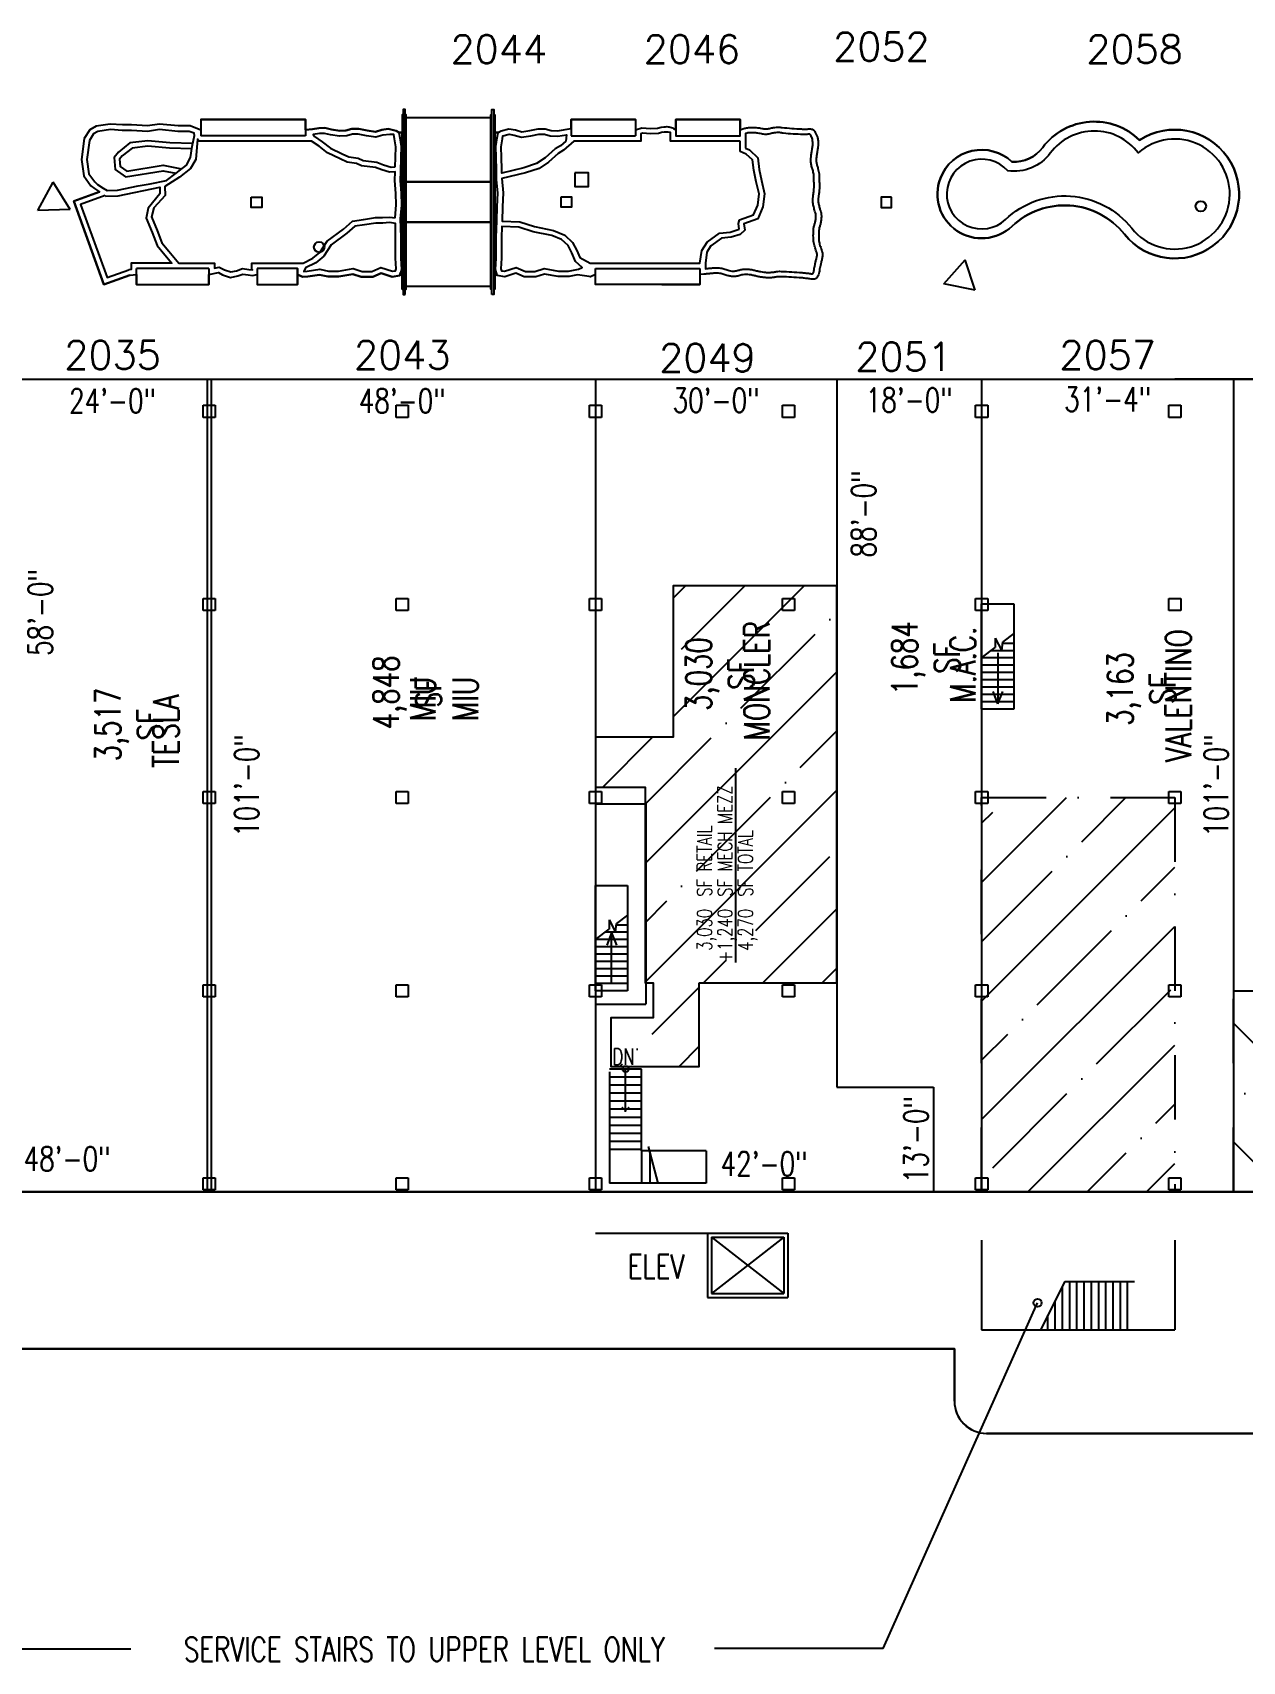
# Model space of a CAD drawing. Extents: x -13345 to 10098, y -1643 to 9113.
# Drawn here: x -3089 to -1285, y -537 to 1892 of the extents above; entities that cross this region are included whole.
import ezdxf
from ezdxf.enums import TextEntityAlignment as Align

# ---------------------------------------------------------------- set-up
doc = ezdxf.new("R2010")
doc.units = 0
doc.header["$LTSCALE"] = 192
doc.header["$MEASUREMENT"] = 0
doc.linetypes.add('DASHDOT', pattern=[1, 0.5, -0.25, 0, -0.25])
doc.layers.get('0').update_dxf_attribs({"linetype": 'CONTINUOUS'})
doc.layers.get('DEFPOINTS').update_dxf_attribs({"linetype": 'CONTINUOUS'})
for name, color, linetype in [('ARCH-FEATURES', 2, 'CONTINUOUS'), ('ARCH-SITE-MISC', 8, 'CONTINUOUS'), ('ARCH-WALLS-EXTERIOR', 5, 'CONTINUOUS'), ('ARCH-WALLS-INTERIOR', 1, 'CONTINUOUS'), ('DIMENSIONS-TENANT', 7, 'CONTINUOUS'), ('FM-SPNO', 3, 'CONTINUOUS'), ('FM-TENANT-SF', 6, 'CONTINUOUS'), ('FM-TEXT-TENANT', 6, 'CONTINUOUS'), ('M-MEZZANINE-BORDER-ZZZ', 254, 'CONTINUOUS'), ('M-MEZZANINE-ZZZ', 254, 'DASHDOT'), ('STRUCTURAL-COLUMNS', 3, 'CONTINUOUS'), ('TENANT-DEMISING', 4, 'CONTINUOUS'), ('TEXT-GENERAL', 2, 'CONTINUOUS')]:
    doc.layers.add(name, color=color, linetype=linetype)
doc.layers.add('COMMON AREA FILL', color=7, linetype='CONTINUOUS', true_color=0xdedede)
doc.styles.add('FMSTXT', font='simplex.shx', dxfattribs={"width": 0.75})
doc.styles.add('SIMPLEX', font='SIMPLEX.shx', dxfattribs={"width": 0.75})
doc.styles.get("Standard").update_dxf_attribs({"font": 'txt.shx', "width": 0.75})
doc.dimstyles.new('LP-SP-MP (without ticks)', dxfattribs={"dimscale": 0, "dimtxt": 36, "dimasz": 12, "dimexe": 8, "dimexo": 8, "dimgap": 8, "dimtad": 1, "dimdec": 0, "dimrnd": 0.0625, "dimzin": 3, "dimdsep": 46, "dimlunit": 4, "dimtxsty": 'Standard', "dimblk1": 'OBLIQUE', "dimblk2": 'OBLIQUE', "dimsah": 1, "dimcen": 0.5, "dimse1": 1, "dimse2": 1, "dimsd1": 1, "dimsd2": 1, "dimclrt": 256, "dimadec": 0, "dimazin": 0, "dimtfac": 6, "dimtdec": 0, "dimtofl": 0, "dimtmove": 0, "dimatfit": 3, "dimldrblk": 'OBLIQUE', "dimfxl": 1, "dimfrac": 2, "dimtolj": 1, "dimtzin": 3, "dimarcsym": 0})

# ---------------------------------------------------------------- blocks, each defined once
blk = doc.blocks.new('UNITSQUARE')
for p, q in [((1, 1), (0, 1)), ((0, 1), (0, 0)), ((0, 0), (1, 0)), ((1, 0), (1, 1))]:
    blk.add_line(p, q)
blk = doc.blocks.new('DIRECT')
for p, q in [((0, 41.6), (-24, 0)), ((0, 41.6), (24, 0)), ((24, 0), (-24, 0))]:
    blk.add_line(p, q)
blk = doc.blocks.new('*D30')
at = {"layer": 'DEFPOINTS', "color": 0, "transparency": 16777216}
for p in [(-1889.9, 1374.8), (-1673.9, 1374.8), (-1673.9, 1317.8)]:
    blk.add_point(p, dxfattribs=at)
at = {"layer": 'DIMENSIONS-TENANT', "transparency": 16777216, "insert": (-1781.9, 1343.8), "char_height": 36, "attachment_point": 5}
blk.add_mtext('\\A1;18\'-0"', dxfattribs=at)
blk = doc.blocks.new('_OBLIQUE')
at = {"color": 0, "linetype": 'ByBlock'}
blk.add_line((-0.5, -0.5), (0.5, 0.5), dxfattribs=at)
blk = doc.blocks.new('fms4rm')
blk.add_attdef('FMS:RMID', text='', height=12).set_placement((0, 0), align=Align.MIDDLE_CENTER)
blk = doc.blocks.new('*D59')
at = {"layer": 'DEFPOINTS', "color": 0, "transparency": 16777216}
for p in [(-1889.9, 1374.8), (-1889.9, 318.8), (-1823.8, 318.8)]:
    blk.add_point(p, dxfattribs=at)
at = {"layer": 'DIMENSIONS-TENANT', "transparency": 16777216, "insert": (-1849.8, 1173.7), "char_height": 36, "attachment_point": 5, "rotation": 90}
blk.add_mtext('\\A1;88\'-0"', dxfattribs=at)
blk = doc.blocks.new('*D145')
at = {"layer": 'DEFPOINTS', "color": 0, "transparency": 16777216}
for p in [(-2249.9, 1374.8), (-1889.9, 1374.8), (-1889.9, 1317.2)]:
    blk.add_point(p, dxfattribs=at)
at = {"layer": 'DIMENSIONS-TENANT', "transparency": 16777216, "insert": (-2069.9, 1343.2), "char_height": 36, "attachment_point": 5}
blk.add_mtext('\\A1;30\'-0"', dxfattribs=at)
blk = doc.blocks.new('*D178')
at = {"layer": 'DEFPOINTS', "color": 0, "transparency": 16777216}
for p in [(-2249.9, 178.8), (-2249.9, 162.8), (-1745.9, 162.8)]:
    blk.add_point(p, dxfattribs=at)
at = {"layer": 'DIMENSIONS-TENANT', "transparency": 16777216, "insert": (-1998.3, 204.8), "char_height": 36, "attachment_point": 5}
blk.add_mtext('\\A1;42\'-0"', dxfattribs=at)
blk = doc.blocks.new('*D179')
at = {"layer": 'DEFPOINTS', "color": 0, "transparency": 16777216}
for p in [(-1745.9, 318.8), (-1745.9, 162.8), (-1745.9, 162.8)]:
    blk.add_point(p, dxfattribs=at)
at = {"layer": 'DIMENSIONS-TENANT', "transparency": 16777216, "insert": (-1771.9, 240.8), "char_height": 36, "attachment_point": 5, "rotation": 90}
blk.add_mtext('\\A1;13\'-0"', dxfattribs=at)
blk = doc.blocks.new('*D249')
at = {"layer": 'DEFPOINTS', "color": 0, "transparency": 16777216}
for p in [(-1673.9, 1374.8), (-1298.1, 1374.8), (-1673.9, 1318.8)]:
    blk.add_point(p, dxfattribs=at)
at = {"layer": 'DIMENSIONS-TENANT', "transparency": 16777216, "insert": (-1486, 1344.8), "char_height": 36, "attachment_point": 5}
blk.add_mtext('\\A1;31\'-4"', dxfattribs=at)
blk = doc.blocks.new('*D250')
at = {"layer": 'DEFPOINTS', "color": 0, "transparency": 16777216}
for p in [(-1298.1, 1374.8), (-809.9, 1374.8), (-809.9, 1310.1)]:
    blk.add_point(p, dxfattribs=at)
at = {"layer": 'DIMENSIONS-TENANT', "transparency": 16777216, "insert": (-985.6, 1336.1), "char_height": 36, "attachment_point": 5}
blk.add_mtext('\\A1;40\'-8"', dxfattribs=at)
blk = doc.blocks.new('*D251')
at = {"layer": 'DEFPOINTS', "color": 0, "transparency": 16777216}
for p in [(-1298.1, 1374.8), (-1298.1, 1374.8), (-1298.1, 162.8)]:
    blk.add_point(p, dxfattribs=at)
at = {"layer": 'DIMENSIONS-TENANT', "transparency": 16777216, "insert": (-1324.1, 768.8), "char_height": 36, "attachment_point": 5, "rotation": 90}
blk.add_mtext('\\A1;101\'-0"', dxfattribs=at)
blk = doc.blocks.new('ARWBLK')
blk.add_line((0, 0), (-1.7, 0))
at = {"const_width": 0.372}
blk.add_lwpolyline([(-1.16, 0.9), (-0.26, 0), (-1.16, -0.9)], dxfattribs=at)
blk = doc.blocks.new('*D569')
at = {"layer": 'DEFPOINTS', "color": 0, "transparency": 16777216}
for p in [(-2825.9, 1374.8), (-2249.9, 1374.8), (-2249.9, 1316.5)]:
    blk.add_point(p, dxfattribs=at)
at = {"layer": 'DIMENSIONS-TENANT', "transparency": 16777216, "insert": (-2537.9, 1342.5), "char_height": 36, "attachment_point": 5}
blk.add_mtext('\\A1;48\'-0"', dxfattribs=at)
blk = doc.blocks.new('*D570')
at = {"layer": 'DEFPOINTS', "color": 0, "transparency": 16777216}
for p in [(-2825.9, 1374.8), (-2743.9, 1374.8), (-2825.9, 162.8)]:
    blk.add_point(p, dxfattribs=at)
at = {"layer": 'DIMENSIONS-TENANT', "transparency": 16777216, "insert": (-2769.9, 768.8), "char_height": 36, "attachment_point": 5, "rotation": 90}
blk.add_mtext('\\A1;101\'-0"', dxfattribs=at)
blk = doc.blocks.new('*D746')
at = {"layer": 'DEFPOINTS', "color": 0, "transparency": 16777216}
for p in [(-3113.9, 1374.8), (-2825.9, 1374.8), (-3113.9, 1316.5)]:
    blk.add_point(p, dxfattribs=at)
at = {"layer": 'DIMENSIONS-TENANT', "transparency": 16777216, "insert": (-2969.9, 1342.5), "char_height": 36, "attachment_point": 5}
blk.add_mtext('\\A1;24\'-0"', dxfattribs=at)
blk = doc.blocks.new('*D754')
at = {"layer": 'DEFPOINTS', "color": 0, "transparency": 16777216}
for p in [(-3401.9, 186.2), (-3401.9, 162.8), (-2825.9, 162.8)]:
    blk.add_point(p, dxfattribs=at)
at = {"layer": 'DIMENSIONS-TENANT', "transparency": 16777216, "insert": (-3037.7, 212.2), "char_height": 36, "attachment_point": 5}
blk.add_mtext('\\A1;48\'-0"', dxfattribs=at)
blk = doc.blocks.new('*D804')
at = {"layer": 'DEFPOINTS', "color": 0, "transparency": 16777216}
for p in [(-3113.9, 1374.8), (-3051.5, 1374.8), (-3113.9, 678.8)]:
    blk.add_point(p, dxfattribs=at)
at = {"layer": 'DIMENSIONS-TENANT', "transparency": 16777216, "insert": (-3077.5, 1026.8), "char_height": 36, "attachment_point": 5, "rotation": 90}
blk.add_mtext('\\A1;58\'-0"', dxfattribs=at)

msp = doc.modelspace()

# ---------------------------------------------------------------- hatches: boundary and pattern name
at = {"layer": 'M-MEZZANINE-ZZZ'}
h = msp.add_hatch(dxfattribs=at)
h.set_pattern_fill('ANSI35', color=256, scale=500, style=0)
h.paths.add_polyline_path([(-2094.9, 474.7), (-1889.9, 474.7), (-1889.9, 1066.7), (-2133.9, 1066.7), (-2133.9, 840.7), (-2249.9, 840.7), (-2249.9, 766.2), (-2175.9, 766.2), (-2175.9, 474.7), (-2163.9, 474.7), (-2163.9, 422.2), (-2226.9, 422.2), (-2226.9, 349.7), (-2094.9, 349.7)])
edge = h.paths.add_edge_path()
edge.add_line((-1970.9, 1335.8), (-1952.9, 1335.8))
edge = h.paths.add_edge_path()
edge.add_line((-1952.9, 1335.8), (-1952.9, 1317.8))
edge = h.paths.add_edge_path()
edge.add_line((-1952.9, 1317.8), (-1970.9, 1317.8))
edge = h.paths.add_edge_path()
edge.add_line((-1970.9, 1317.8), (-1970.9, 1335.8))
h = msp.add_hatch(dxfattribs=at)
h.set_pattern_fill('ANSI35', color=256, scale=500, style=0)
h.paths.add_polyline_path([(-1673.9, 162.8), (-1673.9, 750.8), (-1385.9, 750.8), (-1385.9, 162.8)])
h = msp.add_hatch(dxfattribs=at)
h.set_pattern_fill('ANSI35', color=256, scale=500, angle=90, style=0)
h.paths.add_polyline_path([(-1298.1, 462.8), (-1298.1, 162.8), (-1097.9, 162.8), (-1097.9, 462.8)])

# ---------------------------------------------------------------- linework, layer by layer
at = {"layer": 'ARCH-FEATURES'}
for p, q in [((-1673.9, 1039.7), (-1626, 1039.7)), ((-1673.9, 882.8), (-1673.9, 1039.7)), ((-1626, 1039.7), (-1626, 882.8)), ((-1673.9, 959.1), (-1653.5, 974.5)), ((-1653.5, 988.5), (-1643.8, 969.9)), ((-1653.5, 988.5), (-1653.5, 974.5)), ((-1643.8, 969.9), (-1642.5, 982.9)), ((-1626, 980.8), (-1642.7, 980.8)), ((-1626, 995.4), (-1642.5, 982.9)), ((-1626, 959.1), (-1673.9, 959.1)), ((-1626, 948.2), (-1673.9, 948.2)), ((-1626, 969.9), (-1659.6, 969.9)), ((-1650, 966.8), (-1650, 890.6)), ((-1626, 937.3), (-1673.9, 937.3)), ((-1626, 926.4), (-1673.9, 926.4)), ((-1626, 915.5), (-1673.9, 915.5)), ((-1626, 904.6), (-1673.9, 904.6)), ((-1650, 890.6), (-1656.9, 909.1)), ((-1650, 890.6), (-1642.5, 909.1)), ((-1626, 893.7), (-1673.9, 893.7)), ((-1626, 882.8), (-1673.9, 882.8)), ((-1626, 882.8), (-1673.9, 882.8)), ((-2249.9, 462.8), (-2249.9, 619.7)), ((-2249.9, 619.7), (-2202, 619.7)), ((-2202, 619.7), (-2202, 462.8)), ((-2229.5, 568.5), (-2219.8, 549.9)), ((-2229.5, 568.5), (-2229.5, 554.5)), ((-2219.8, 549.9), (-2218.5, 562.9)), ((-2202, 560.8), (-2218.7, 560.8)), ((-2202, 575.4), (-2218.5, 562.9)), ((-2249.9, 539.1), (-2229.5, 554.5)), ((-2202, 539.1), (-2249.9, 539.1)), ((-2202, 549.9), (-2235.6, 549.9)), ((-2226, 549.1), (-2232.9, 530.6)), ((-2226, 549.1), (-2218.5, 530.6)), ((-2226, 473), (-2226, 549.1)), ((-2202, 528.2), (-2249.9, 528.2)), ((-2202, 517.3), (-2249.9, 517.3)), ((-2202, 506.4), (-2249.9, 506.4)), ((-2202, 495.5), (-2249.9, 495.5)), ((-2202, 484.6), (-2249.9, 484.6)), ((-2202, 473.7), (-2249.9, 473.7)), ((-2202, 462.8), (-2249.9, 462.8)), ((-2202, 462.8), (-2249.9, 462.8)), ((-2180.9, 346), (-2228.9, 346)), ((-2228.9, 342), (-2228.9, 176)), ((-2204.9, 288.4), (-2204.9, 346)), ((-2180.9, 224), (-2180.9, 346)), ((-2180.9, 334), (-2228.9, 334)), ((-2180.9, 322), (-2228.9, 322)), ((-2180.9, 310), (-2228.9, 310)), ((-2180.9, 298), (-2228.9, 298)), ((-2180.9, 286), (-2228.9, 286)), ((-2180.9, 274), (-2228.9, 274)), ((-2180.9, 262), (-2228.9, 262)), ((-2180.9, 250), (-2228.9, 250)), ((-2180.9, 238), (-2228.9, 238)), ((-2180.9, 226), (-2228.9, 226)), ((-2084.9, 224), (-2180.9, 224)), ((-2180.9, 224), (-2180.9, 176)), ((-2171.4, 230.6), (-2156.9, 176)), ((-2168.9, 224), (-2168.9, 176)), ((-2084.9, 224), (-2084.9, 176)), ((-2084.9, 176), (-2228.9, 176)), ((-2076.9, 95.4), (-1968.9, 11.4)), ((-1968.9, 95.4), (-2076.9, 11.4)), ((-2076.9, 95.4), (-1968.9, 95.4)), ((-2076.9, 95.4), (-2076.9, 11.4)), ((-1968.9, 95.4), (-1968.9, 11.4)), ((-1550, 29.4), (-1586.3, -42.6)), ((-1550, 29.4), (-1445.9, 29.4)), ((-1543.1, 29.4), (-1543.1, -42.6)), ((-1532.3, 29.4), (-1532.3, -42.6)), ((-1521.5, 29.4), (-1521.5, -42.6)), ((-1510.7, 29.4), (-1510.7, -42.6)), ((-1499.9, 29.4), (-1499.9, -42.6)), ((-1489.1, 29.4), (-1489.1, -42.6)), ((-1478.3, 29.4), (-1478.3, -42.6)), ((-1467.5, 29.4), (-1467.5, -42.6)), ((-1456.7, 29.4), (-1456.7, -42.6)), ((-2076.9, 11.4), (-1968.9, 11.4)), ((-1564.7, 0.2), (-1564.7, -42.6)), ((-1553.9, 21.7), (-1553.9, -42.6)), ((-1575.5, -21.2), (-1575.5, -42.6))]:
    msp.add_line(p, q, dxfattribs=at)
at = {"layer": 'ARCH-FEATURES', "linetype": 'Continuous'}
for points in [[(-2533.4, 1500.8), (-2533.4, 1776.8), (-2536.4, 1776.8), (-2536.4, 1500.8), (-2533.4, 1500.8)], [(-2404.4, 1500.8), (-2404.4, 1776.8), (-2401.4, 1776.8), (-2401.4, 1500.8), (-2404.4, 1500.8)], [(-2838.1, 1746), (-2854.2, 1752.3), (-2872.2, 1752.3), (-2899.9, 1755.2), (-2918, 1752.3), (-2941.6, 1753.8), (-2955.3, 1753.8), (-2973.4, 1755.2), (-2994.3, 1751.8), (-3003.7, 1746.5), (-3012.2, 1733.7), (-3016.4, 1702.4), (-3012.7, 1678), (-3002.2, 1663.2), (-2996.8, 1658.9), (-2989.6, 1653.9)], [(-2838.1, 1761.8), (-2682.1, 1761.8)], [(-2838.1, 1761.8), (-2838.1, 1737.8)], [(-2682.1, 1761.8), (-2682.1, 1737.8)], [(-2682.1, 1746.8), (-2671.6, 1747.5), (-2662.2, 1748.9), (-2653.2, 1749.4), (-2643.2, 1747.1), (-2631.2, 1745), (-2621.8, 1745.6), (-2613.1, 1748), (-2602.8, 1748), (-2590, 1745.6), (-2578, 1743.7), (-2568.5, 1746.5), (-2559, 1748), (-2547.1, 1745), (-2542.8, 1742.7), (-2541.4, 1734.7), (-2539.5, 1721.9), (-2540, 1705.1), (-2540.6, 1684.3), (-2540.8, 1671), (-2539.6, 1652.3), (-2538.8, 1634.4), (-2540.8, 1613.8), (-2540, 1585.9), (-2540, 1571)], [(-2536.4, 1768.8), (-2537.9, 1768.8), (-2537.9, 1742.5), (-2542.7, 1742.5), (-2537.9, 1742.5)], [(-2536.4, 1768.8), (-2537.9, 1768.8), (-2537.9, 1742.5), (-2542.7, 1742.5), (-2537.9, 1742.5)], [(-2536.4, 1768.8), (-2537.9, 1768.8), (-2537.9, 1508.8), (-2536.4, 1508.8)], [(-2533.4, 1508.8), (-2531.9, 1508.8), (-2531.9, 1768.8), (-2533.4, 1768.8)], [(-2533.4, 1508.8), (-2531.9, 1508.8), (-2531.9, 1768.8), (-2533.4, 1768.8)], [(-2405.9, 1764.8), (-2405.9, 1668.8), (-2531.9, 1668.8), (-2531.9, 1764.8), (-2405.9, 1764.8)], [(-2404.4, 1508.8), (-2405.9, 1508.8), (-2405.9, 1768.8), (-2404.4, 1768.8)], [(-2404.4, 1508.8), (-2405.9, 1508.8), (-2405.9, 1768.8), (-2404.4, 1768.8)], [(-2401.4, 1768.8), (-2399.9, 1768.8), (-2399.9, 1742.5), (-2395, 1742.5), (-2399.9, 1742.5)], [(-2401.4, 1768.8), (-2399.9, 1768.8), (-2399.9, 1742.5), (-2395, 1742.5), (-2399.9, 1742.5)], [(-2401.4, 1768.8), (-2399.9, 1768.8), (-2399.9, 1508.8), (-2401.4, 1508.8)], [(-2189.9, 1761.8), (-2285.9, 1761.8)], [(-2285.9, 1761.8), (-2285.9, 1737.8)], [(-2189.9, 1761.8), (-2189.9, 1737.8)], [(-2189.9, 1746.8), (-2180.5, 1749.5), (-2167.7, 1748.5), (-2157.3, 1749.2), (-2151.9, 1750.7)], [(-2129.9, 1761.8), (-2129.9, 1737.8), (-2033.9, 1737.8), (-2033.9, 1761.8)], [(-2033.9, 1761.8), (-2129.9, 1761.8)], [(-2998.1, 1740.5), (-3004.5, 1730.8), (-3008.3, 1702.5), (-3005.1, 1681.1), (-2996.4, 1668.8), (-2992.1, 1665.3), (-2984, 1659.8), (-2977.7, 1655.9), (-2962.4, 1656.4), (-2931.9, 1663.3), (-2913.9, 1666), (-2889.5, 1671.1), (-2874.9, 1682.2), (-2859.8, 1694), (-2853.6, 1705.1), (-2851.1, 1721.9), (-2847.9, 1738.3), (-2848.3, 1741.4), (-2855.8, 1744.3), (-2872.6, 1744.3), (-2899.7, 1747.1), (-2917.6, 1744.3), (-2941.8, 1745.8), (-2955.6, 1745.8), (-2973, 1747.1), (-2991.6, 1744.1), (-2998.1, 1740.5)], [(-2850.2, 1726.3), (-2884.7, 1727.1), (-2917.2, 1730.3), (-2944.1, 1727.1), (-2961.1, 1713.2), (-2967.6, 1705.1), (-2966, 1687.2), (-2950.6, 1676.7), (-2894.5, 1685.6), (-2875.4, 1681.8)], [(-2548.7, 1615.2), (-2546.9, 1634.5), (-2547.6, 1651.6), (-2548.8, 1670.8), (-2548.6, 1683.8), (-2557, 1683.3), (-2568.3, 1686.9), (-2577.6, 1690.4), (-2598.7, 1693), (-2606, 1696.6), (-2619.9, 1698.3), (-2630.7, 1703.4), (-2649.3, 1712.2), (-2661.8, 1722.4), (-2673.3, 1729.8), (-2841.4, 1729.8), (-2843.2, 1732.5), (-2845.9, 1702.4), (-2853.6, 1688.7), (-2870, 1675.9), (-2891.9, 1661.9), (-2891.5, 1648.9), (-2908.2, 1630.4), (-2912, 1617), (-2903.5, 1596.6), (-2896.6, 1578), (-2886, 1565.5), (-2871.3, 1547.8), (-2818.1, 1547.8), (-2818.1, 1540.5), (-2810.8, 1541.9), (-2802.8, 1538), (-2793.3, 1534.7), (-2785.2, 1536.4), (-2776.1, 1539.8), (-2766.7, 1538.1), (-2761.4, 1537.7), (-2762.1, 1537.6), (-2762.1, 1547.8), (-2685.9, 1547.8), (-2671.1, 1555.1), (-2660.7, 1563.5), (-2649.9, 1580.5), (-2625.6, 1598.6), (-2612.2, 1610.5), (-2595.6, 1613), (-2577.6, 1615.6), (-2567.2, 1615.6), (-2556.4, 1616.5), (-2548.7, 1615.2)], [(-2682.1, 1737.8), (-2838.1, 1737.8)], [(-2548.4, 1691.5), (-2547.9, 1705.4), (-2547.6, 1721.4), (-2549.3, 1733.4), (-2550.4, 1739.8), (-2556.3, 1739.8), (-2566.8, 1738.7), (-2577.4, 1735.5), (-2591.3, 1737.7), (-2603.5, 1740), (-2612, 1740), (-2620.4, 1737.6), (-2631.7, 1737), (-2644.8, 1739.2), (-2653.9, 1741.3), (-2661.4, 1741), (-2670.7, 1739.5), (-2669, 1736.5), (-2657.1, 1728.9), (-2645, 1719), (-2627.3, 1710.6), (-2617.6, 1706.1), (-2603.7, 1704.4), (-2596.3, 1700.7), (-2575.7, 1698.2), (-2565.7, 1694.5), (-2554.3, 1690.8), (-2548.4, 1691.5)], [(-2249.9, 1530.8), (-2257.3, 1527.4), (-2259, 1527.8), (-2276.5, 1530.6), (-2288.9, 1527.8), (-2305.5, 1527.8), (-2325.9, 1531.5), (-2338.8, 1527.4), (-2355.9, 1527.4), (-2368.3, 1532.6), (-2385, 1527.4), (-2396.3, 1529.2), (-2398.7, 1538.3), (-2397.8, 1555.4), (-2397.8, 1571), (-2397.8, 1585.9), (-2397.1, 1610.7), (-2396.5, 1631.9), (-2395.3, 1652.7), (-2397.3, 1671.9), (-2397.3, 1687.6), (-2397.8, 1705.1), (-2398.2, 1721.9), (-2396.3, 1734.7), (-2395, 1742.7), (-2390.6, 1745), (-2378.8, 1748), (-2369.2, 1746.5), (-2359.8, 1743.7), (-2347.8, 1745.6), (-2335, 1748), (-2324.6, 1748), (-2316, 1745.6), (-2306.5, 1745), (-2286.2, 1748.5)], [(-2293.9, 1729.8), (-2302, 1722.6), (-2310, 1718), (-2324.8, 1704.9), (-2337.5, 1696.3), (-2356.5, 1690), (-2389.3, 1682.1), (-2389.3, 1687.7), (-2389.8, 1705.4), (-2390.2, 1721.4), (-2388.4, 1733.4), (-2387.7, 1737.5), (-2378.4, 1739.9), (-2371, 1738.7), (-2360.3, 1735.5), (-2346.4, 1737.7), (-2334.2, 1740), (-2325.7, 1740), (-2317.3, 1737.6), (-2306.1, 1737), (-2292.8, 1739.2), (-2293.9, 1729.8)], [(-2149.8, 1743), (-2155.9, 1741.3), (-2167.7, 1740.5), (-2179.6, 1741.4), (-2181.9, 1740.8), (-2181.9, 1729.8), (-2281.8, 1729.8), (-2297.3, 1716.1), (-2305.3, 1711.5), (-2319.9, 1698.5), (-2333.9, 1689), (-2354.3, 1682.3), (-2389.4, 1673.8), (-2387.3, 1652.8), (-2388.5, 1631.6), (-2389.1, 1610.3), (-2362.7, 1609.2), (-2340.9, 1602.2), (-2312.2, 1596.6), (-2295.7, 1589.6), (-2284.2, 1578.8), (-2277.8, 1566.8), (-2273.2, 1556), (-2257.9, 1547.8)], [(-2285.9, 1737.8), (-2189.9, 1737.8)], [(-2033.9, 1714.2), (-2033.9, 1729.8)], [(-2851.6, 1718.4), (-2885.2, 1719.1), (-2917.2, 1722.3), (-2940.8, 1719.4), (-2955.4, 1707.6), (-2959.4, 1702.6), (-2958.4, 1691.7), (-2948.7, 1685.1), (-2894.3, 1693.7), (-2867, 1688.3)], [(-2034.9, 1612.4), (-2013.9, 1619.9), (-2007.9, 1634), (-2005.6, 1650.9), (-2009.9, 1669.2), (-2013.6, 1686.2), (-2015.5, 1701.7), (-2025.3, 1710.2), (-2033.9, 1714.2)], [(-2025.9, 1719.3), (-2020.1, 1716.6)], [(-2280.3, 1682.3), (-2280.3, 1662), (-2260.3, 1662), (-2260.3, 1682.3), (-2280.3, 1682.3)], [(-2944, 1530), (-2982.7, 1516), (-3027.8, 1640), (-2989.3, 1654)], [(-2981, 1648.5), (-2979.9, 1647.9), (-2961.4, 1648.4), (-2899.6, 1661.1), (-2899.6, 1650.9), (-2917, 1630), (-2919.7, 1614.7), (-2910.9, 1593.6), (-2903.6, 1573.9), (-2892.1, 1560.4), (-2881.7, 1547.8), (-2942.1, 1547.8), (-2942.1, 1538.2), (-2945.7, 1537.9)], [(-2405.9, 1668.8), (-2405.9, 1608.8), (-2531.9, 1608.8), (-2531.9, 1668.8), (-2405.9, 1668.8)], [(-2981, 1648.5), (-3017.6, 1635.2), (-2977.9, 1526.2), (-2945.7, 1537.9)], [(-2548, 1585.7), (-2548.2, 1606.9), (-2556.7, 1608.5), (-2566.9, 1607.6), (-2577.1, 1607.6), (-2594.4, 1605.1), (-2608.7, 1602.9), (-2620.5, 1592.4), (-2643.9, 1574.9), (-2654.6, 1558.1), (-2666.8, 1548.3), (-2682.3, 1540.6), (-2684.9, 1535.4), (-2679.6, 1535.7), (-2661, 1538.7), (-2648, 1535.8), (-2633, 1535.8), (-2611.2, 1539.8), (-2597.7, 1535.4), (-2583.5, 1535.4), (-2569.9, 1541.1), (-2552.2, 1535.6), (-2547.8, 1536.3), (-2547.1, 1539.1), (-2548, 1555.2), (-2548, 1585.7)], [(-2405.9, 1512.8), (-2531.9, 1512.8), (-2531.9, 1608.8), (-2405.9, 1608.8), (-2405.9, 1512.8)], [(-2036.5, 1606.8), (-2034.9, 1612.4)], [(-2035.3, 1598.6), (-2036.5, 1606.8)], [(-2289.8, 1535.8), (-2274.9, 1539), (-2269.8, 1541.5), (-2279.5, 1550.2), (-2285.1, 1563.3), (-2290.7, 1573.9), (-2300.2, 1582.8), (-2314.6, 1588.9), (-2342.9, 1594.5), (-2364.1, 1601.2), (-2389.3, 1602.3), (-2389.8, 1585.7), (-2389.8, 1555.2), (-2390.7, 1539.1), (-2389.9, 1536.3), (-2385.6, 1535.6), (-2367.9, 1541.1), (-2354.2, 1535.4), (-2340, 1535.4), (-2326.5, 1539.8), (-2304.7, 1535.8), (-2289.8, 1535.8)], [(-2257.9, 1547.8), (-2094, 1547.8), (-2091.4, 1566.8), (-2083.4, 1579.3), (-2064.7, 1592.6), (-2049.1, 1594.2), (-2035.3, 1598.6)], [(-2540, 1571), (-2540, 1555.4), (-2539, 1538.3), (-2541.4, 1529.2), (-2552.8, 1527.4), (-2569.5, 1532.6), (-2581.9, 1527.4), (-2599, 1527.4), (-2611.8, 1531.5), (-2632.3, 1527.8), (-2648.9, 1527.8), (-2661.3, 1530.6), (-2678.8, 1527.8), (-2686.5, 1527.4), (-2693.9, 1530.8), (-2693.9, 1539.8), (-2693.9, 1515.8)], [(-2944, 1530), (-2934.1, 1530.8)], [(-2826.1, 1539.8), (-2934.1, 1539.8)], [(-2934.1, 1515.8), (-2934.1, 1539.8)], [(-2826.1, 1539.8), (-2826.1, 1515.8)], [(-2826.1, 1530.8), (-2811.9, 1533.6), (-2805.8, 1530.6), (-2793.8, 1526.4), (-2782.9, 1528.7), (-2775.4, 1531.5), (-2767.7, 1530.2), (-2761.1, 1529.6), (-2754.1, 1530.8)], [(-2754.1, 1539.8), (-2754.1, 1515.8)], [(-2693.9, 1539.8), (-2754.1, 1539.8)], [(-2536.4, 1508.8), (-2537.9, 1508.8), (-2537.9, 1533.6), (-2540.3, 1533.6)], [(-2401.4, 1508.8), (-2399.9, 1508.8), (-2399.9, 1533.6), (-2397.5, 1533.6)], [(-2249.9, 1515.8), (-2249.9, 1539.8)], [(-2249.9, 1539.8), (-2151.9, 1539.8)], [(-2151.9, 1539.8), (-2093.9, 1539.8)], [(-2093.9, 1539.8), (-2093.9, 1515.8)], [(-2934.1, 1515.8), (-2826.1, 1515.8)], [(-2754.1, 1515.8), (-2693.9, 1515.8)], [(-2150.9, 1515.8), (-2249.9, 1515.8)], [(-2150.9, 1515.8), (-2093.9, 1515.8)]]:
    msp.add_lwpolyline(points, dxfattribs=at)
for points in [[(-2151.9, 1750.7), (-2147.6, 1751.1, -0.029955), (-2143.3, 1751.3, -0.037964), (-2139.9, 1750.9, -0.04041), (-2136.6, 1750, -0.036834), (-2133.2, 1748.5), (-2129.9, 1746.8)], [(-2033.9, 1746.8), (-2028.6, 1748.5, -0.04467), (-2023.2, 1749.7, -0.032521), (-2015.7, 1750.2, -0.026864), (-2008.1, 1749.8, -0.032456), (-2001.9, 1748.7, 0.059372), (-1995.8, 1748, 0.064866), (-1990.2, 1748.7, -0.024007), (-1984.6, 1749.9, -0.02746), (-1979.6, 1750.4, -0.027895), (-1974.5, 1750.4, -0.0454), (-1971.5, 1750, 0.015238), (-1942.4, 1747.9, 0.018481), (-1939.8, 1747.6, 0.037724), (-1937.3, 1747.5, 0.028981), (-1934, 1747.8, -0.040481), (-1930.7, 1748.1, -0.04709), (-1927.8, 1747.8, -0.09845), (-1925.3, 1746.8, -0.104309), (-1923.5, 1745, -0.017256), (-1922.1, 1742.7, -0.010411), (-1920, 1738.7, -0.060259), (-1918.5, 1734.5, -0.044651), (-1917.7, 1728.6, -0.03134), (-1917.9, 1722.5, -0.029131), (-1918.8, 1716.1, 0.012268), (-1919.9, 1709.7, 0.014989), (-1920.5, 1704.4, 0.046401), (-1920.5, 1699.1, 0.047093), (-1919.5, 1694, -0.00301), (-1918, 1688.9, -0.003991), (-1917, 1685.1, -0.040426), (-1916.3, 1681.2, -0.034963), (-1916.2, 1676.7, 0.018015), (-1916.2, 1672.1, 0.016276), (-1915.9, 1667, -0.028922), (-1915.7, 1662, -0.021211), (-1916.2, 1655.1, -0.002331), (-1917, 1648.2, -0.00395), (-1917.5, 1644.2, 0.052379), (-1917.6, 1640.1, 0.037083), (-1916.7, 1634.5, 0.013316), (-1915.3, 1629, 0.016677), (-1913.9, 1624.6, -0.069412), (-1913, 1620.2, -0.047445), (-1913.2, 1613.7, -0.021261), (-1914.2, 1607.2, -0.031066), (-1915.4, 1602.8, 0.056363), (-1916.4, 1598.4, 0.026477), (-1916.9, 1588.8, 0.038103), (-1916.2, 1579.3, 0.052214), (-1914.4, 1572.6, -0.015987), (-1912.2, 1565.9, -0.03382), (-1911.4, 1562.7, -0.06197), (-1911.3, 1559.4, -0.037592), (-1912.1, 1554.1, 0.000649), (-1913.4, 1548.7, 0.000802), (-1914.4, 1544.4, 0.013215), (-1915.3, 1540.1, 0.020606), (-1915.7, 1537.3, -0.031718), (-1916.2, 1534.5, -0.021227), (-1917.3, 1530.4, -0.063336), (-1919, 1526.7, -0.100948), (-1920.8, 1524.8, -0.109435), (-1923.1, 1523.8, -0.080798), (-1926.6, 1523.8, 0.004657), (-1930.1, 1524.3, 0.002723), (-1936.3, 1525.1, 0.005955), (-1942.4, 1525.8, 0.008514), (-1972.7, 1527.5, 0.035362), (-1977, 1527.5, 0.029614), (-1982.1, 1526.7, -0.033112), (-1987.2, 1526.1, -0.026888), (-1993.5, 1526, -0.017195), (-1999.8, 1526.5, -0.020893), (-2005, 1527.3, -0.006652), (-2010.1, 1528.4, -0.006661), (-2015.1, 1529.6, 0.030539), (-2020.2, 1530.5, 0.031509), (-2025.3, 1530.9, 0.041311), (-2030.2, 1530.4, 0.033956), (-2036.2, 1529, -0.052195), (-2042.1, 1527.9, -0.062829), (-2047.1, 1528, -0.022293), (-2052.1, 1529.1, -0.017662), (-2058.3, 1530.9, 0.029292), (-2064.5, 1532.5, 0.050372), (-2068.2, 1532.9, 0.014799), (-2072, 1532.8, 0.010433), (-2077.3, 1532.3, -0.001544), (-2082.6, 1531.8, -0.001458), (-2088.2, 1531.3), (-2093.9, 1530.8)], [(-1735.4, 1674.7, -0.531872), (-1628.7, 1698.9, 0.249688), (-1582.7, 1720.4, -0.454421), (-1438.5, 1731.1, -2.264235), (-1461, 1591, 0.439436), (-1628.6, 1602.8, -0.799916), (-1735.4, 1674.7)], [(-2033.9, 1729.8), (-2137.9, 1729.8), (-2137.9, 1742.4), (-2141.2, 1743, 0.041314), (-2143.6, 1743.2, 0.026609), (-2147.4, 1743.1), (-2151.1, 1742.7)], [(-2020.1, 1716.6), (-2007.8, 1704.7), (-2005.7, 1687.5), (-2002.1, 1671), (-1997.5, 1651.3), (-2000.1, 1631.9), (-2007.8, 1614), (-2028.3, 1606.3), (-2027, 1597.1), (-2034.2, 1590.5), (-2047.5, 1586.3), (-2061.8, 1584.9), (-2077.5, 1573.7), (-2083.7, 1564), (-2085.9, 1547.8), (-2085.9, 1539.5), (-2084, 1539.7, 0.002685), (-2083.4, 1539.8, 0.000317), (-2077.9, 1540.3, -0.011482), (-2072.4, 1540.8, -0.01375), (-2067.7, 1540.9, -0.047452), (-2063.2, 1540.4, -0.032207), (-2056.7, 1538.8, 0.014491), (-2050.2, 1536.8, 0.025465), (-2046.4, 1536, 0.06932), (-2042.7, 1535.9, 0.045717), (-2037.1, 1537.1, -0.038742), (-2031.5, 1538.4, -0.036524), (-2025.4, 1538.9, -0.029557), (-2019.2, 1538.5, -0.032491), (-2013.8, 1537.5, 0.006147), (-2008.3, 1536.2, 0.007166), (-2003.6, 1535.2, 0.020415), (-1998.9, 1534.4, 0.017673), (-1993.3, 1534, 0.028994), (-1987.8, 1534.1, 0.031005), (-1982.7, 1534.8, -0.031731), (-1977.6, 1535.5, -0.033245), (-1972.7, 1535.5, -0.008125), (-1941.7, 1533.7, -0.006344), (-1935.4, 1533, -0.006763), (-1929.1, 1532.2, -0.022545), (-1927.2, 1531.8, 0.220348), (-1925.8, 1532.1, 0.159867), (-1924.6, 1533.7, 0.027673), (-1924, 1536.1, 0.02527), (-1923.6, 1538.7, -0.021521), (-1923.2, 1541.4, -0.0123), (-1922.3, 1546, -0.000723), (-1921.2, 1550.6, -0.000725), (-1920.1, 1555.1, 0.030948), (-1919.3, 1559.7, 0.068631), (-1919.4, 1561.8, 0.038661), (-1919.9, 1563.9, 0.01115), (-1922.3, 1570.8, -0.054201), (-1924.1, 1577.9, -0.036119), (-1924.9, 1588.8, -0.025002), (-1924.4, 1599.7, -0.057842), (-1923.4, 1604.4, 0.027396), (-1922.1, 1609, 0.02493), (-1921.2, 1614.2, 0.049243), (-1921, 1619.3, 0.067611), (-1921.8, 1623, -0.019014), (-1923, 1626.7, -0.01098), (-1924.6, 1633.2, -0.037028), (-1925.6, 1639.8, -0.052434), (-1925.5, 1644.5, 0.003619), (-1924.9, 1649.2, 0.002662), (-1924.2, 1655.6, 0.021732), (-1923.8, 1662, 0.028402), (-1923.9, 1666.9, -0.01585), (-1924.3, 1671.9, -0.018442), (-1924.2, 1676.1, 0.032942), (-1924.3, 1680.3, 0.042449), (-1924.9, 1683.6, 0.004504), (-1925.7, 1686.8, 0.002497), (-1927.4, 1692.5, -0.048103), (-1928.5, 1698.3, -0.045391), (-1928.5, 1704.5, -0.013566), (-1927.8, 1710.8, -0.013691), (-1926.7, 1717, 0.026015), (-1925.8, 1723.1, 0.034458), (-1925.7, 1727.8, 0.044077), (-1926.3, 1732.5, 0.060834), (-1927.5, 1735.6, 0.005188), (-1929, 1738.7, 0.022478), (-1929.4, 1739.4, 0.072992), (-1929.9, 1740, 0.129928), (-1930.3, 1740.2, 0.076666), (-1930.8, 1740.2, 0.011001), (-1933.9, 1739.7, -0.034409), (-1937.1, 1739.4, -0.032294), (-1940.4, 1739.6, -0.015276), (-1969.8, 1741.4, -0.018444), (-1972.5, 1742, 0.043411), (-1975.3, 1742.4, 0.029882), (-1979.3, 1742.4, 0.031493), (-1983.3, 1742, 0.019975), (-1989.5, 1740.6, -0.064325), (-1995.7, 1739.8, -0.059913), (-2002.4, 1740.6, 0.028924), (-2009.1, 1741.8, 0.030395), (-2015.5, 1742.2, 0.014945), (-2022, 1742, 0.062287), (-2023.6, 1741.7), (-2025.9, 1740.9), (-2025.9, 1719.3)], [(-1638.2, 1613, -0.439436), (-1450.1, 1599.7, 2.510062), (-1440.4, 1712.1, 0.499552), (-1571.5, 1712, -0.27221), (-1635.1, 1685.4, 2.464401), (-1638.2, 1613)]]:
    msp.add_lwpolyline(points, format="xyb", dxfattribs=at)
msp.add_circle((-2661.8, 1571.7), 7.8, dxfattribs=at)
at = {"layer": 'ARCH-FEATURES'}
msp.add_circle((-2204.9, 346), 4.56, dxfattribs=at)
at = {"layer": 'ARCH-SITE-MISC'}
for p, q in [((-1714.5, -71.2), (-3358, -71.2)), ((-1714.5, -149.2), (-1714.5, -71.2)), ((-1097.9, -197.2), (-1666.5, -197.2))]:
    msp.add_line(p, q, dxfattribs=at)
msp.add_arc((-1666.5, -149.2), 48, 180, 270, dxfattribs=at)
at = {"layer": 'ARCH-WALLS-EXTERIOR'}
for p, q in [((-3113.9, 1374.8), (-2429.9, 1374.8)), ((-2429.9, 1374.8), (-2249.9, 1374.8)), ((-2249.9, 1374.8), (-1889.9, 1374.8)), ((-1889.9, 1374.8), (-1673.9, 1374.8)), ((-1673.9, 1374.8), (-1385.9, 1374.8)), ((-1097.9, 1374.8), (-1385.9, 1374.8)), ((-3401.9, 162.8), (54.1, 162.8)), ((-2249.9, 101.4), (-2082.9, 101.4)), ((-2082.9, 101.4), (-1962.9, 101.4)), ((-2082.9, 101.4), (-2082.9, 5.4)), ((-1962.9, 101.4), (-1962.9, 5.4)), ((-1673.9, 90.8), (-1673.9, -42.6)), ((-1385.9, 90.8), (-1385.9, -42.6)), ((-2082.9, 5.4), (-1962.9, 5.4)), ((-1673.9, -42.6), (-1385.9, -42.6))]:
    msp.add_line(p, q, dxfattribs=at)
at = {"layer": 'ARCH-WALLS-INTERIOR'}
for p, q in [((-2249.9, 741.3), (-2174.7, 741.3)), ((-2174.7, 741.3), (-2174.7, 442.8)), ((-2249.9, 442.8), (-2174.7, 442.8))]:
    msp.add_line(p, q, dxfattribs=at)
at = {"layer": 'COMMON AREA FILL'}
msp.add_lwpolyline([(-2537.9, 1742.5), (-2542.3, 1742.5), (-2547.1, 1745), (-2559, 1748), (-2568.5, 1746.5), (-2578, 1743.7), (-2590, 1745.6), (-2602.8, 1748), (-2613.1, 1748), (-2621.8, 1745.6), (-2631.2, 1745), (-2643.2, 1747.1), (-2653.2, 1749.4), (-2662.2, 1748.9), (-2671.6, 1747.5), (-2682.1, 1746.8), (-2682.1, 1761.8), (-2838.1, 1761.8), (-2838.1, 1746), (-2854.2, 1752.3), (-2872.2, 1752.3), (-2899.9, 1755.2), (-2918, 1752.3), (-2941.6, 1753.8), (-2955.3, 1753.8), (-2973.4, 1755.2), (-2994.3, 1751.8), (-3003.7, 1746.5), (-3012.2, 1733.7), (-3016.4, 1702.4), (-3012.7, 1678), (-3002.2, 1663.2), (-2996.8, 1658.9), (-2989.6, 1653.9), (-3027.8, 1640), (-2982.7, 1516), (-2944, 1530), (-2934.1, 1530.8), (-2934.1, 1515.8), (-2826.1, 1515.8), (-2826.1, 1530.8), (-2811.9, 1533.6), (-2805.8, 1530.6), (-2793.8, 1526.4), (-2782.9, 1528.7), (-2775.4, 1531.5), (-2767.7, 1530.2), (-2761.1, 1529.6), (-2754.1, 1530.8), (-2754.1, 1515.8), (-2693.9, 1515.8), (-2693.9, 1530.8), (-2686.5, 1527.4), (-2678.8, 1527.8), (-2661.3, 1530.6), (-2648.9, 1527.8), (-2632.3, 1527.8), (-2611.8, 1531.5), (-2599, 1527.4), (-2581.9, 1527.4), (-2569.5, 1532.6), (-2552.8, 1527.4), (-2541.4, 1529.2), (-2540.3, 1533.6), (-2537.9, 1533.6)], close=True, dxfattribs=at)
for points in [[(-2151.9, 1750.7), (-2147.6, 1751.1, -0.029955), (-2143.3, 1751.3, -0.037964), (-2139.9, 1750.9, -0.04041), (-2136.6, 1750, -0.036834), (-2133.2, 1748.5), (-2129.9, 1746.8), (-2129.9, 1761.8), (-2033.9, 1761.8), (-2033.9, 1746.8), (-2028.6, 1748.5, -0.04467), (-2023.2, 1749.7, -0.032521), (-2015.7, 1750.2, -0.026864), (-2008.1, 1749.8, -0.032456), (-2001.9, 1748.7, 0.059372), (-1995.8, 1748, 0.064866), (-1990.2, 1748.7, -0.024007), (-1984.6, 1749.9, -0.02746), (-1979.6, 1750.4, -0.027895), (-1974.5, 1750.4, -0.0454), (-1971.5, 1750, 0.015238), (-1942.4, 1747.9, 0.018481), (-1939.8, 1747.6, 0.037724), (-1937.3, 1747.5, 0.028981), (-1934, 1747.8, -0.040481), (-1930.7, 1748.1, -0.04709), (-1927.8, 1747.8, -0.09845), (-1925.3, 1746.8, -0.104309), (-1923.5, 1745, -0.017256), (-1922.1, 1742.7, -0.010411), (-1920, 1738.7, -0.060259), (-1918.5, 1734.5, -0.044651), (-1917.7, 1728.6, -0.03134), (-1917.9, 1722.5, -0.029131), (-1918.8, 1716.1, 0.012268), (-1919.9, 1709.7, 0.014989), (-1920.5, 1704.4, 0.046401), (-1920.5, 1699.1, 0.047093), (-1919.5, 1694, -0.00301), (-1918, 1688.9, -0.003991), (-1917, 1685.1, -0.040426), (-1916.3, 1681.2, -0.034963), (-1916.2, 1676.7, 0.018015), (-1916.2, 1672.1, 0.016276), (-1915.9, 1667, -0.028922), (-1915.7, 1662, -0.021211), (-1916.2, 1655.1, -0.002331), (-1917, 1648.2, -0.00395), (-1917.5, 1644.2, 0.052379), (-1917.6, 1640.1, 0.037083), (-1916.7, 1634.5, 0.013316), (-1915.3, 1629, 0.016677), (-1913.9, 1624.6, -0.069412), (-1913, 1620.2, -0.047445), (-1913.2, 1613.7, -0.021261), (-1914.2, 1607.2, -0.031066), (-1915.4, 1602.8, 0.056363), (-1916.4, 1598.4, 0.026477), (-1916.9, 1588.8, 0.038103), (-1916.2, 1579.3, 0.052214), (-1914.4, 1572.6, -0.015987), (-1912.2, 1565.9, -0.03382), (-1911.4, 1562.7, -0.06197), (-1911.3, 1559.4, -0.037592), (-1912.1, 1554.1, 0.000649), (-1913.4, 1548.7, 0.000802), (-1914.4, 1544.4, 0.013215), (-1915.3, 1540.1, 0.020606), (-1915.7, 1537.3, -0.031718), (-1916.2, 1534.5, -0.021227), (-1917.3, 1530.4, -0.063336), (-1919, 1526.7, -0.100948), (-1920.8, 1524.8, -0.109435), (-1923.1, 1523.8, -0.080798), (-1926.6, 1523.8, 0.004657), (-1930.1, 1524.3, 0.002723), (-1936.3, 1525.1, 0.005955), (-1942.4, 1525.8, 0.008514), (-1972.7, 1527.5, 0.035362), (-1977, 1527.5, 0.029614), (-1982.1, 1526.7, -0.033112), (-1987.2, 1526.1, -0.026888), (-1993.5, 1526, -0.017195), (-1999.8, 1526.5, -0.020893), (-2005, 1527.3, -0.006652), (-2010.1, 1528.4, -0.006661), (-2015.1, 1529.6, 0.030539), (-2020.2, 1530.5, 0.031509), (-2025.3, 1530.9, 0.041311), (-2030.2, 1530.4, 0.033956), (-2036.2, 1529, -0.052195), (-2042.1, 1527.9, -0.062829), (-2047.1, 1528, -0.022293), (-2052.1, 1529.1, -0.017662), (-2058.3, 1530.9, 0.029292), (-2064.5, 1532.5, 0.050372), (-2068.2, 1532.9, 0.014799), (-2072, 1532.8, 0.010433), (-2077.3, 1532.3, -0.001544), (-2082.6, 1531.8, -0.001458), (-2088.2, 1531.3), (-2093.9, 1530.8), (-2093.9, 1515.8), (-2150.9, 1515.8), (-2150.9, 1515.8), (-2249.9, 1515.8), (-2249.9, 1530.8), (-2257.3, 1527.4), (-2259, 1527.8), (-2276.5, 1530.6), (-2288.9, 1527.8), (-2305.5, 1527.8), (-2325.9, 1531.5), (-2338.8, 1527.4), (-2355.9, 1527.4), (-2368.3, 1532.6), (-2385, 1527.4), (-2396.3, 1529.2), (-2397.5, 1533.6), (-2399.9, 1533.6), (-2399.9, 1742.5), (-2395.4, 1742.5), (-2390.6, 1745), (-2378.8, 1748), (-2369.2, 1746.5), (-2359.8, 1743.7), (-2347.8, 1745.6), (-2335, 1748), (-2324.6, 1748), (-2316, 1745.6), (-2306.5, 1745), (-2285.9, 1748.5), (-2285.9, 1761.8), (-2189.9, 1761.8), (-2189.9, 1746.8), (-2180.5, 1749.5), (-2167.7, 1748.5), (-2157.3, 1749.2), (-2151.9, 1750.7)], [(-1582.7, 1720.4, -0.249688), (-1628.7, 1698.9, 0.531872), (-1735.4, 1674.7, 0.799916), (-1628.6, 1602.8, -0.439436), (-1461, 1591, 2.264235), (-1438.5, 1731.1, 0.454421)]]:
    msp.add_lwpolyline(points, format="xyb", close=True, dxfattribs=at)
msp.add_lwpolyline([(54.1, 162.8), (-5489.9, 162.8), (-5489.9, 1374.8), (-1021.9, 1374.8)], dxfattribs=at)
msp.add_lwpolyline([(-4266.4, -71.2), (-3727.4, -71.2), (-3727.4, -149.2, 0.414214), (-3679.4, -197.2), (-3406, -197.2, 0.414214), (-3358, -149.2), (-3358, -71.2), (-1714.5, -71.2), (-1714.5, -149.2, 0.414214), (-1666.5, -197.2), (-1097.9, -197.2)], format="xyb", dxfattribs=at)
at = {"layer": 'DEFPOINTS'}
msp.add_line((-2040.7, 504.9), (-2040.7, 794.8), dxfattribs=at)
at = {"layer": 'M-MEZZANINE-BORDER-ZZZ'}
msp.add_lwpolyline([(-2094.9, 474.7), (-1889.9, 474.7), (-1889.9, 1066.7), (-2133.9, 1066.7), (-2133.9, 840.7), (-2249.9, 840.7), (-2249.9, 766.2), (-2175.9, 766.2), (-2175.9, 474.7), (-2163.9, 474.7), (-2163.9, 422.2), (-2226.9, 422.2), (-2226.9, 349.7), (-2094.9, 349.7)], close=True, dxfattribs=at)
at = {"layer": 'M-MEZZANINE-ZZZ'}
for points in [[(-1673.9, 162.8), (-1673.9, 750.8), (-1385.9, 750.8), (-1385.9, 162.8)], [(-1298.1, 462.8), (-1097.9, 462.8), (-1097.9, 162.8), (-1298.1, 162.8)]]:
    msp.add_lwpolyline(points, close=True, dxfattribs=at)
at = {"layer": 'STRUCTURAL-COLUMNS', "linetype": 'Continuous'}
for points in [[(-2763, 1646.3), (-2747.4, 1646.3), (-2747.4, 1630.7), (-2763, 1630.7), (-2763, 1646.3)], [(-2301, 1646.9), (-2285.4, 1646.9), (-2285.4, 1631.3), (-2301, 1631.3), (-2301, 1646.9)], [(-1808.2, 1646.4), (-1823.8, 1646.4), (-1823.8, 1630.9), (-1808.2, 1630.9), (-1808.2, 1646.4)]]:
    msp.add_lwpolyline(points, dxfattribs=at)
msp.add_circle((-1347.1, 1632.6), 7.77, dxfattribs=at)
at = {"layer": 'TENANT-DEMISING'}
for p, q in [((-2828.9, 1374.8), (-2828.9, 162.8)), ((-2822.9, 1374.8), (-2822.9, 162.8)), ((-2249.9, 1374.8), (-2249.9, 162.8)), ((-1889.9, 1374.8), (-1889.9, 318.8)), ((-1673.9, 1374.8), (-1673.9, 162.8)), ((-1298.1, 1374.8), (-1298.1, 162.8)), ((-1889.9, 318.8), (-1745.9, 318.8)), ((-1745.9, 318.8), (-1745.9, 162.8))]:
    msp.add_line(p, q, dxfattribs=at)
at = {"layer": 'TEXT-GENERAL'}
for p, q in [((-1821, -518), (-1590.5, -2.6)), ((-2942.6, -519.1), (-3312.9, -519.1)), ((-1821, -518), (-2072.5, -518))]:
    msp.add_line(p, q, dxfattribs=at)
msp.add_circle((-1590.5, -2.6), 6, dxfattribs=at)

# ---------------------------------------------------------------- block references
at = {"layer": 'ARCH-FEATURES'}
for p, rotation in [((-3069.8, 1647.2), 241.7824264915535), ((-1714.5, 1535), 228.1634303993524)]:
    msp.add_blockref('DIRECT', p, dxfattribs=dict(at, rotation=rotation))
at = {"layer": 'ARCH-FEATURES', "xscale": 6, "yscale": 6, "zscale": 6, "rotation": 270}
msp.add_blockref('ARWBLK', (-2204.9, 282.4), dxfattribs=at)
at = {"layer": 'FM-SPNO', "xscale": 3.5, "yscale": 3.5, "zscale": 3.5}
for p, values in [((-2393.9, 1866.8), {'FMS:RMID': '2044'}), ((-2105.9, 1866.8), {'FMS:RMID': '2046'}), ((-1823.5, 1870.6), {'FMS:RMID': '2052'}), ((-1445.9, 1866.8), {'FMS:RMID': '2058'}), ((-2969.9, 1410.8), {'FMS:RMID': '2035'}), ((-2537.9, 1410.8), {'FMS:RMID': '2043'}), ((-2082.8, 1406.5), {'FMS:RMID': '2049'}), ((-1790.3, 1408.4), {'FMS:RMID': '2051'}), ((-1486, 1410.8), {'FMS:RMID': '2057'})]:
    msp.add_blockref('fms4rm', p, dxfattribs=at).add_auto_attribs(values)
at = {"layer": 'STRUCTURAL-COLUMNS', "xscale": 18, "yscale": -18, "zscale": 12}
for p in [(-2834.9, 1335.8), (-2546.9, 1335.8), (-2258.9, 1335.8), (-1970.9, 1335.8), (-1682.9, 1335.8), (-1394.9, 1335.8), (-2834.9, 1047.8), (-2546.9, 1047.8), (-2258.9, 1047.8), (-1970.9, 1047.8), (-1682.9, 1047.8), (-1394.9, 1047.8), (-2834.9, 759.8), (-2546.9, 759.8), (-2258.9, 759.8), (-1970.9, 759.8), (-1682.9, 759.8), (-1394.9, 759.8), (-2834.9, 471.8), (-2546.9, 471.8), (-2258.9, 471.8), (-1970.9, 471.8), (-1682.9, 471.8), (-1394.9, 471.8), (-2834.9, 183.8), (-2546.9, 183.8), (-2258.9, 183.8), (-1970.9, 183.8), (-1682.9, 183.8), (-1394.9, 183.8)]:
    msp.add_blockref('UNITSQUARE', p, dxfattribs=at)

# ---------------------------------------------------------------- texts
at = {"layer": 'DEFPOINTS', "style": 'SIMPLEX', "width": 0.75}
for s, p in [('SF MECH MEZZ', (-2056.6, 603.2)), ('SF RETAIL', (-2087.2, 603.2)), ('SF TOTAL', (-2026.1, 603.2))]:
    msp.add_text(s, height=21.6, rotation=90, dxfattribs=at).set_placement(p, align=Align.MIDDLE_LEFT)
for s, p in [('3,030', (-2087.2, 584.9)), ('+1,240', (-2056.6, 584.9)), ('4,270', (-2026.1, 584.9))]:
    msp.add_text(s, height=21.6, rotation=90, dxfattribs=at).set_placement(p, align=Align.MIDDLE_RIGHT)
at = {"layer": 'FM-TENANT-SF', "char_height": 38, "width": 1, "attachment_point": 5, "rotation": 90, "style": 'FMSTXT'}
for s, insert in [('1,684 SF', (-1757, 958.8)), ('3,030 SF', (-2064.2, 935)), ('4,848 SF', (-2530.5, 907.7)), ('3,163 SF', (-1435.6, 912.8)), ('3,517 SF', (-2945.2, 859.7))]:
    msp.add_mtext(s, dxfattribs=dict(at, insert=insert))
at = {"layer": 'FM-TEXT-TENANT', "char_height": 38, "width": 1, "attachment_point": 5, "rotation": 90, "style": 'FMSTXT'}
for s, insert in [('MONCLER', (-2009.2, 925)), ('M.A.C.', (-1702, 948.8)), ('VALENTINO', (-1380.6, 902.8)), ('MIU MIU', (-2475.5, 897.7)), ('TESLA', (-2890.2, 849.7))]:
    msp.add_mtext(s, dxfattribs=dict(at, insert=insert))
at = {"layer": 'TEXT-GENERAL', "style": 'SIMPLEX', "width": 0.75}
for s, height, p in [('DN', 24, (-2207.9, 364.5)), ('ELEV', 36, (-2159.3, 51.6))]:
    msp.add_text(s, height=height, dxfattribs=at).set_placement(p, align=Align.MIDDLE_CENTER)
at = {"layer": 'TEXT-GENERAL', "insert": (-2504.9, -519.3), "char_height": 36, "width": 868.057, "attachment_point": 5, "style": 'SIMPLEX'}
msp.add_mtext('SERVICE STAIRS TO UPPER LEVEL ONLY', dxfattribs=at)

# ---------------------------------------------------------------- dimensions: what is measured, and where the dimension line sits
at = {"layer": 'DIMENSIONS-TENANT'}
for base, p1, p2, override, picture, middle in [((-3113.9, 1316.5), (-2825.9, 1374.8), (-3113.9, 1374.8), {"dimscale": 1, "dimtmove": 1}, '*D746', (-2969.9, 1342.5)), ((-2249.9, 1316.5), (-2825.9, 1374.8), (-2249.9, 1374.8), {"dimscale": 1}, '*D569', (-2537.9, 1342.5)), ((-1889.9, 1317.2), (-2249.9, 1374.8), (-1889.9, 1374.8), {"dimscale": 1}, '*D145', (-2069.9, 1343.2)), ((-1673.9, 1317.8), (-1889.9, 1374.8), (-1673.9, 1374.8), {"dimscale": 1}, '*D30', (-1781.9, 1343.8)), ((-1673.9, 1318.8), (-1298.1, 1374.8), (-1673.9, 1374.8), {"dimscale": 1}, '*D249', (-1486, 1344.8))]:
    dim = msp.add_linear_dim(base=base, p1=p1, p2=p2, dimstyle='LP-SP-MP (without ticks)', override=override, dxfattribs=at)
    dim.commit()
    dim.dimension.update_dxf_attribs({"geometry": picture, "text_midpoint": middle})
for base, p1, p2, picture, middle in [((-3051.5, 1374.8), (-3113.9, 678.8), (-3113.9, 1374.8), '*D804', (-3077.5, 1026.8)), ((-2743.9, 1374.8), (-2825.9, 162.8), (-2825.9, 1374.8), '*D570', (-2769.9, 768.8)), ((-1298.1, 1374.8), (-1298.1, 162.8), (-1298.1, 1374.8), '*D251', (-1324.1, 768.8)), ((-1745.9, 162.8), (-1745.9, 318.8), (-1745.9, 162.8), '*D179', (-1771.9, 240.8))]:
    dim = msp.add_linear_dim(base=base, p1=p1, p2=p2, angle=90, dimstyle='LP-SP-MP (without ticks)', override={"dimscale": 1}, dxfattribs=at)
    dim.commit()
    dim.dimension.update_dxf_attribs({"geometry": picture, "text_midpoint": middle})
for base, p1, p2, angle, picture, middle in [((-1823.8, 318.8), (-1889.9, 1374.8), (-1889.9, 318.8), 90, '*D59', (-1823.8, 1173.7)), ((-2249.9, 178.8), (-1745.9, 162.8), (-2249.9, 162.8), 0, '*D178', (-1998.3, 178.8))]:
    dim = msp.add_linear_dim(base=base, p1=p1, p2=p2, angle=angle, dimstyle='LP-SP-MP (without ticks)', override={"dimscale": 1}, dxfattribs=at)
    dim.commit()
    dim.dimension.update_dxf_attribs({"geometry": picture, "text_midpoint": middle, "dimtype": 160})
for base, p1, p2, picture, middle in [((-809.9, 1310.1), (-1298.1, 1374.8), (-809.9, 1374.8), '*D250', (-985.6, 1310.1)), ((-3401.9, 186.2), (-2825.9, 162.8), (-3401.9, 162.8), '*D754', (-3037.7, 186.2))]:
    dim = msp.add_linear_dim(base=base, p1=p1, p2=p2, dimstyle='LP-SP-MP (without ticks)', override={"dimscale": 1}, dxfattribs=at)
    dim.commit()
    dim.dimension.update_dxf_attribs({"geometry": picture, "text_midpoint": middle, "dimtype": 160})

doc.saveas('drawing.dxf')
